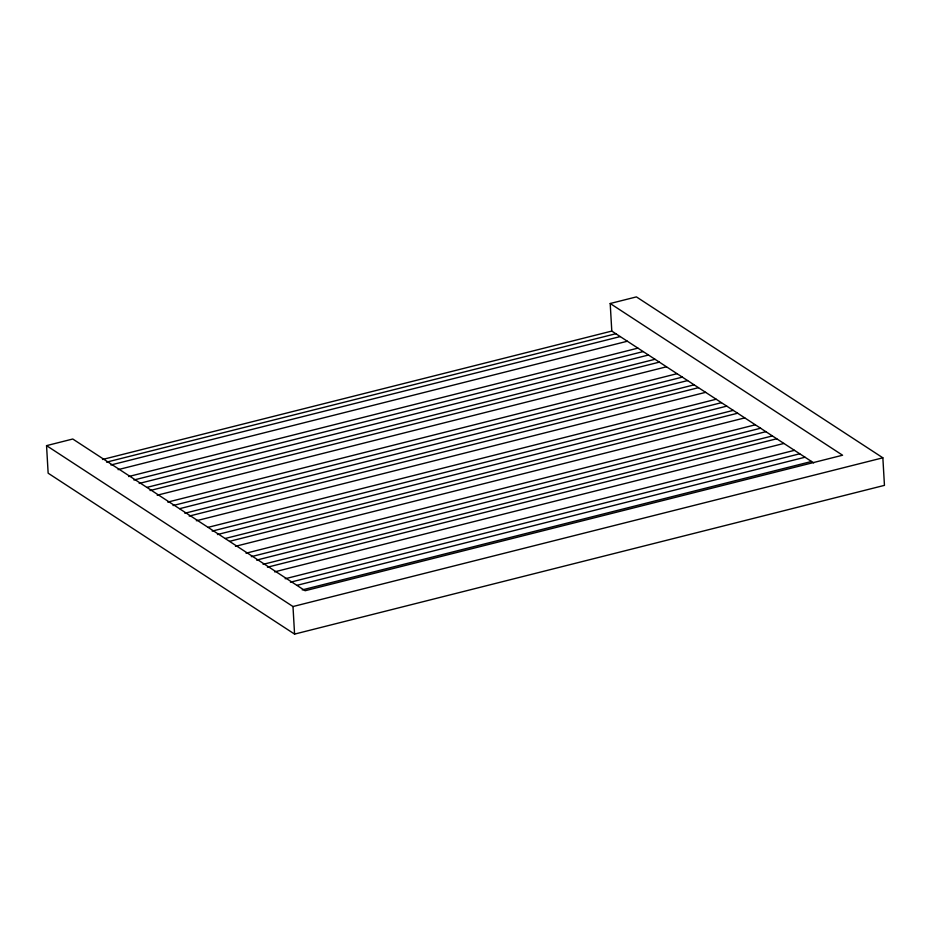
<?xml version="1.0" encoding="UTF-8"?>
<svg xmlns="http://www.w3.org/2000/svg" width="931" height="931" viewBox="0 0 931 931"><rect width="100%" height="100%" fill="white"/><g stroke="black" fill="none" stroke-linecap="round" stroke-linejoin="round"><path stroke-width="1.4" d="M610.201 303.506L636.42 296.896L882.856 457.808L884.45 485.365L294.58 634.104L48.144 473.192L46.55 445.635L72.769 439.013L305.124 590.731L842.567 455.224L610.201 303.506L611.795 331.075L813.706 462.905M102.491 459.495L611.795 331.075M106.565 462.148L615.857 333.729M110.917 464.988L620.221 336.58M118.062 469.655L627.354 341.235M128.618 476.544L637.921 348.136M133.901 480L643.205 351.581M139.185 483.445L648.476 355.025M147.098 487.344L654.993 359.285M150.054 490.544L659.346 362.124M157.188 495.211L666.491 366.791M167.755 502.1L677.058 373.68M173.038 505.545L682.33 377.136M179.73 508.64L687.613 380.581M184.827 513.249L694.13 384.829M189.191 516.088L698.483 387.68M196.325 520.755L705.628 392.335M208.3 527.295L716.183 399.236M212.175 531.101L721.467 402.681M217.447 534.545L726.75 406.137M225.372 538.444L733.256 410.385M229.724 541.295L737.62 413.224M235.462 546.311L744.765 417.891M246.028 553.2L755.32 424.792M251.3 556.657L760.604 428.237M256.584 560.101L765.887 431.681M263.089 564.349L772.393 435.929M267.453 567.2L776.757 438.78M274.598 571.855L783.89 443.447M285.154 578.756L794.457 450.336M290.437 582.201L799.741 453.793M297.129 585.296L805.012 457.237M302.226 589.905L811.529 461.485M46.55 445.635L292.986 606.535L882.856 457.808M292.986 606.535L294.58 634.104"/></g></svg>
